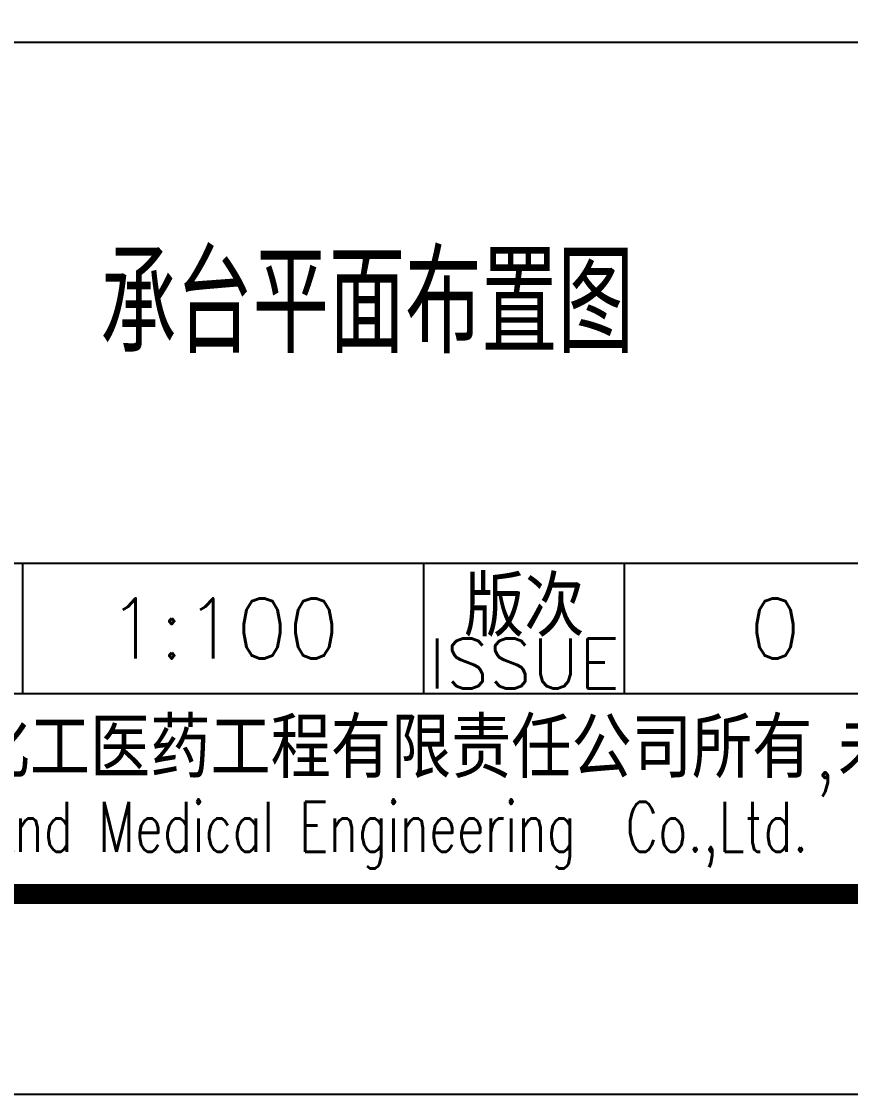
# Model space of a CAD drawing. Header units: millimetres. Extents: x 866561 to 877878, y 40199 to 44891.
# Drawn here: x 869169.9 to 869211.3, y 40201.4 to 40254.9 of the extents above; entities that cross this region are included whole.
import ezdxf
from ezdxf.enums import TextEntityAlignment as Align

# ---------------------------------------------------------------- set-up
doc = ezdxf.new("R2010")
doc.units = ezdxf.units.MM
doc.header["$LTSCALE"] = 1000
doc.header["$MEASUREMENT"] = 0
doc.layers.add('PUB_TEXT', color=7, linetype='Continuous')
doc.styles.add('ECEC_TQ', font='txt_l.shx', dxfattribs={"bigfont": 'hztxt_l.shx'})
doc.styles.add('TS', font='tssdeng.shx', dxfattribs={"width": 0.8, "height": 2.5, "bigfont": 'tssdchn.shx'})

msp = doc.modelspace()

# ---------------------------------------------------------------- linework, layer by layer
for p, q in [((869105.005, 40253.855), (869215.005, 40253.855)), ((869160.005, 40227.855), (869285.005, 40227.855)), ((869170.005, 40221.355), (869170.005, 40227.855)), ((869190.005, 40221.355), (869190.005, 40227.855)), ((869200.005, 40221.355), (869200.005, 40227.855)), ((869105.005, 40221.355), (869285.005, 40221.355)), ((869105.005, 40211.355), (869285.005, 40211.355)), ((869295.005, 40201.355), (868454.005, 40201.355))]:
    msp.add_line(p, q)
at = {"color": 0, "const_width": 1}
msp.add_lwpolyline([(869285.005, 40211.355), (868479.005, 40211.355), (868479.005, 40785.355), (869285.005, 40785.355)], close=True, dxfattribs=at)

# ---------------------------------------------------------------- texts
at = {"style": 'ECEC_TQ'}
for s, height, p in [('版次', 3, (869195.005, 40225.855)), ('ISSUE', 2.5, (869195.005, 40222.855)), ('本文件专有权属安徽华东化工医药工程有限责任公司所有,未经许可不得复制或转让给第三方', 3, (869195.005, 40218.355))]:
    msp.add_text(s, height=height, dxfattribs=at).set_placement(p, align=Align.MIDDLE)
at = {"style": 'ECEC_TQ', "width": 0.72}
msp.add_text('The proprietary right of this document belongs to Anhui Huadong Chemical And Medical Engineering  Co.,Ltd.  and any replication or transfer to the 3rd. side is forbidden without its permission. ', height=2.5, dxfattribs=at).set_placement((869195.005, 40214.355), align=Align.MIDDLE)
at = {"style": 'ECEC_TQ'}
for tag, text, p in [('1:100', '1:100', (869180.005, 40224.605)), ('0', '0', (869207.505, 40224.605))]:
    msp.add_attdef(tag, text=text, height=3, dxfattribs=at).set_placement(p, align=Align.MIDDLE)
at = {"layer": 'PUB_TEXT', "style": 'TS', "width": 0.8}
msp.add_text('承台平面布置图', height=5, dxfattribs=at).set_placement((869187.171, 40241.108), align=Align.MIDDLE)

doc.saveas('drawing.dxf')
